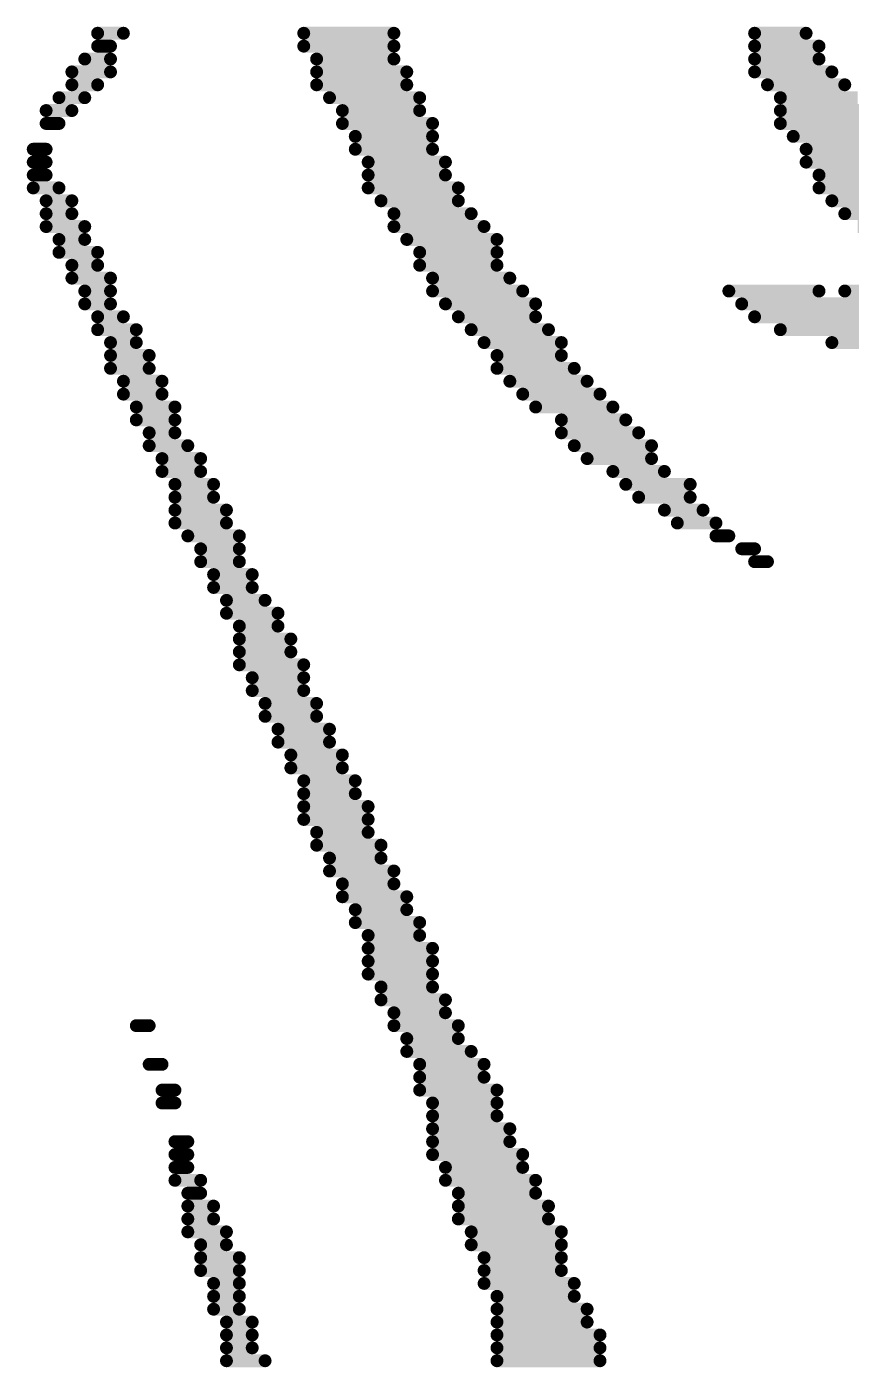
# Model space of a CAD drawing. Header units: millimetres. Extents: x 0.26 to 7.33, y 1.06 to 4.59.
# Drawn here: x 1.8317 to 1.8731, y 2.2683 to 2.3355 of the extents above; entities that cross this region are included whole.
import ezdxf

# ---------------------------------------------------------------- set-up
doc = ezdxf.new("R2010")
doc.units = ezdxf.units.MM
doc.header["$MEASUREMENT"] = 0
doc.layers.add('TopOverlay', color=2, linetype='Continuous')

msp = doc.modelspace()

# ---------------------------------------------------------------- linework, layer by layer
at = {"layer": 'TopOverlay', "const_width": 0.000647}
for points in [[(1.835241, 2.335223), (1.836534, 2.335223)], [(1.845584, 2.335223), (1.850109, 2.335223)], [(1.86821, 2.335223), (1.870796, 2.335223)], [(1.834595, 2.33393), (1.835888, 2.33393)], [(1.835241, 2.334577), (1.835888, 2.334577)], [(1.845584, 2.334577), (1.850109, 2.334577)], [(1.846231, 2.33393), (1.850109, 2.33393)], [(1.86821, 2.334577), (1.871442, 2.334577)], [(1.86821, 2.33393), (1.871442, 2.33393)], [(1.833948, 2.333284), (1.835888, 2.333284)], [(1.846231, 2.333284), (1.850756, 2.333284)], [(1.86821, 2.333284), (1.872089, 2.333284)], [(1.833948, 2.332638), (1.835241, 2.332638)], [(1.846231, 2.332638), (1.850756, 2.332638)], [(1.868856, 2.332638), (1.872735, 2.332638)], [(1.833302, 2.331991), (1.834595, 2.331991)], [(1.846877, 2.331991), (1.851402, 2.331991)], [(1.869503, 2.331991), (1.873382, 2.331991)], [(1.832655, 2.331345), (1.833948, 2.331345)], [(1.847524, 2.331345), (1.851402, 2.331345)], [(1.869503, 2.331345), (1.874028, 2.331345)], [(1.832655, 2.330698), (1.833302, 2.330698)], [(1.847524, 2.330698), (1.852049, 2.330698)], [(1.869503, 2.330698), (1.874675, 2.330698)], [(1.84817, 2.330052), (1.852049, 2.330052)], [(1.870149, 2.330052), (1.874675, 2.330052)], [(1.832009, 2.329405), (1.832655, 2.329405)], [(1.84817, 2.329405), (1.852049, 2.329405)], [(1.870796, 2.329405), (1.875321, 2.329405)], [(1.832009, 2.328759), (1.832655, 2.328759)], [(1.848817, 2.328759), (1.852695, 2.328759)], [(1.870796, 2.328759), (1.876614, 2.328759)], [(1.832009, 2.328112), (1.832655, 2.328112)], [(1.848817, 2.328112), (1.852695, 2.328112)], [(1.871442, 2.328112), (1.87726, 2.328112)], [(1.832009, 2.327466), (1.833302, 2.327466)], [(1.848817, 2.327466), (1.853342, 2.327466)], [(1.871442, 2.327466), (1.877907, 2.327466)], [(1.832655, 2.32682), (1.833948, 2.32682)], [(1.849463, 2.32682), (1.853342, 2.32682)], [(1.872089, 2.32682), (1.878553, 2.32682)], [(1.832655, 2.326173), (1.833948, 2.326173)], [(1.850109, 2.326173), (1.853988, 2.326173)], [(1.872735, 2.326173), (1.8792, 2.326173)], [(1.832655, 2.325527), (1.834595, 2.325527)], [(1.850109, 2.325527), (1.854635, 2.325527)], [(1.873382, 2.325527), (1.880493, 2.325527)], [(1.833302, 2.32488), (1.834595, 2.32488)], [(1.850756, 2.32488), (1.855281, 2.32488)], [(1.833302, 2.324234), (1.835241, 2.324234)], [(1.851402, 2.324234), (1.855281, 2.324234)], [(1.833948, 2.323587), (1.835241, 2.323587)], [(1.851402, 2.323587), (1.855281, 2.323587)], [(1.833948, 2.322941), (1.835888, 2.322941)], [(1.852049, 2.322941), (1.855927, 2.322941)], [(1.834595, 2.322294), (1.835888, 2.322294)], [(1.852049, 2.322294), (1.856574, 2.322294)], [(1.866917, 2.322294), (1.871442, 2.322294)], [(1.872735, 2.322294), (1.886957, 2.322294)], [(1.834595, 2.321648), (1.835888, 2.321648)], [(1.852695, 2.321648), (1.85722, 2.321648)], [(1.867564, 2.321648), (1.88825, 2.321648)], [(1.835241, 2.321001), (1.836534, 2.321001)], [(1.853342, 2.321001), (1.85722, 2.321001)], [(1.86821, 2.321001), (1.890836, 2.321001)], [(1.835241, 2.320355), (1.83718, 2.320355)], [(1.853988, 2.320355), (1.857867, 2.320355)], [(1.869503, 2.320355), (1.888896, 2.320355)], [(1.835888, 2.319709), (1.83718, 2.319709)], [(1.854635, 2.319709), (1.858513, 2.319709)], [(1.872089, 2.319709), (1.885664, 2.319709)], [(1.835888, 2.319062), (1.837827, 2.319062)], [(1.855281, 2.319062), (1.858513, 2.319062)], [(1.835888, 2.318415), (1.837827, 2.318415)], [(1.855281, 2.318415), (1.85916, 2.318415)], [(1.836534, 2.317769), (1.838473, 2.317769)], [(1.836534, 2.317123), (1.838473, 2.317123)], [(1.855927, 2.317769), (1.859806, 2.317769)], [(1.856574, 2.317123), (1.860453, 2.317123)], [(1.83718, 2.316476), (1.83912, 2.316476)], [(1.85722, 2.316476), (1.861099, 2.316476)], [(1.83718, 2.31583), (1.83912, 2.31583)], [(1.858513, 2.31583), (1.861746, 2.31583)], [(1.837827, 2.315183), (1.83912, 2.315183)], [(1.858513, 2.315183), (1.862392, 2.315183)], [(1.837827, 2.314537), (1.839766, 2.314537)], [(1.85916, 2.314537), (1.863038, 2.314537)], [(1.838473, 2.31389), (1.840413, 2.31389)], [(1.859806, 2.31389), (1.863038, 2.31389)], [(1.838473, 2.313244), (1.840413, 2.313244)], [(1.861099, 2.313244), (1.863685, 2.313244)], [(1.83912, 2.312598), (1.841059, 2.312598)], [(1.861746, 2.312598), (1.864978, 2.312598)], [(1.83912, 2.311951), (1.841059, 2.311951)], [(1.862392, 2.311951), (1.864978, 2.311951)], [(1.83912, 2.311305), (1.841706, 2.311305)], [(1.863685, 2.311305), (1.865624, 2.311305)], [(1.83912, 2.310658), (1.841706, 2.310658)], [(1.864332, 2.310658), (1.866271, 2.310658)], [(1.839766, 2.310012), (1.842352, 2.310012)], [(1.866271, 2.310012), (1.866917, 2.310012)], [(1.840413, 2.309365), (1.842352, 2.309365)], [(1.867564, 2.309365), (1.86821, 2.309365)], [(1.840413, 2.308719), (1.842352, 2.308719)], [(1.86821, 2.308719), (1.868856, 2.308719)], [(1.841059, 2.308072), (1.842998, 2.308072)], [(1.841059, 2.307426), (1.842998, 2.307426)], [(1.841706, 2.30678), (1.843645, 2.30678)], [(1.841706, 2.306133), (1.844291, 2.306133)], [(1.842352, 2.305487), (1.844291, 2.305487)], [(1.842352, 2.30484), (1.844938, 2.30484)], [(1.842352, 2.304194), (1.844938, 2.304194)], [(1.842352, 2.303547), (1.845584, 2.303547)], [(1.842998, 2.302901), (1.845584, 2.302901)], [(1.842998, 2.302255), (1.845584, 2.302255)], [(1.843645, 2.301608), (1.846231, 2.301608)], [(1.843645, 2.300962), (1.846231, 2.300962)], [(1.844291, 2.300315), (1.846877, 2.300315)], [(1.844291, 2.299669), (1.846877, 2.299669)], [(1.844938, 2.299022), (1.847524, 2.299022)], [(1.844938, 2.298376), (1.847524, 2.298376)], [(1.845584, 2.297729), (1.84817, 2.297729)], [(1.845584, 2.297083), (1.84817, 2.297083)], [(1.845584, 2.296436), (1.848817, 2.296436)], [(1.845584, 2.29579), (1.848817, 2.29579)], [(1.846231, 2.295143), (1.848817, 2.295143)], [(1.846231, 2.294497), (1.849463, 2.294497)], [(1.846877, 2.293851), (1.849463, 2.293851)], [(1.846877, 2.293204), (1.850109, 2.293204)], [(1.847524, 2.292558), (1.850109, 2.292558)], [(1.847524, 2.291911), (1.850756, 2.291911)], [(1.84817, 2.291265), (1.850756, 2.291265)], [(1.84817, 2.290618), (1.851402, 2.290618)], [(1.848817, 2.289972), (1.851402, 2.289972)], [(1.848817, 2.289325), (1.852049, 2.289325)], [(1.848817, 2.288679), (1.852049, 2.288679)], [(1.848817, 2.288033), (1.852049, 2.288033)], [(1.849463, 2.287386), (1.852049, 2.287386)], [(1.849463, 2.28674), (1.852695, 2.28674)], [(1.850109, 2.286093), (1.852695, 2.286093)], [(1.83718, 2.285447), (1.837827, 2.285447)], [(1.850109, 2.285447), (1.853342, 2.285447)], [(1.850756, 2.2848), (1.853342, 2.2848)], [(1.837827, 2.283507), (1.838473, 2.283507)], [(1.850756, 2.284154), (1.853988, 2.284154)], [(1.851402, 2.283507), (1.854635, 2.283507)], [(1.851402, 2.282861), (1.854635, 2.282861)], [(1.838473, 2.282214), (1.83912, 2.282214)], [(1.851402, 2.282214), (1.855281, 2.282214)], [(1.838473, 2.281568), (1.83912, 2.281568)], [(1.852049, 2.281568), (1.855281, 2.281568)], [(1.852049, 2.280922), (1.855281, 2.280922)], [(1.852049, 2.280275), (1.855927, 2.280275)], [(1.83912, 2.279629), (1.839766, 2.279629)], [(1.852049, 2.279629), (1.855927, 2.279629)], [(1.83912, 2.278982), (1.839766, 2.278982)], [(1.852049, 2.278982), (1.856574, 2.278982)], [(1.83912, 2.278336), (1.839766, 2.278336)], [(1.852695, 2.278336), (1.856574, 2.278336)], [(1.83912, 2.27769), (1.840413, 2.27769)], [(1.852695, 2.27769), (1.85722, 2.27769)], [(1.839766, 2.277043), (1.840413, 2.277043)], [(1.853342, 2.277043), (1.85722, 2.277043)], [(1.839766, 2.276397), (1.841059, 2.276397)], [(1.853342, 2.276397), (1.857867, 2.276397)], [(1.839766, 2.27575), (1.841059, 2.27575)], [(1.853342, 2.27575), (1.857867, 2.27575)], [(1.839766, 2.275104), (1.841706, 2.275104)], [(1.853988, 2.275104), (1.858513, 2.275104)], [(1.840413, 2.274457), (1.841706, 2.274457)], [(1.853988, 2.274457), (1.858513, 2.274457)], [(1.840413, 2.273811), (1.842352, 2.273811)], [(1.854635, 2.273811), (1.858513, 2.273811)], [(1.840413, 2.273164), (1.842352, 2.273164)], [(1.854635, 2.273164), (1.858513, 2.273164)], [(1.841059, 2.272518), (1.842352, 2.272518)], [(1.854635, 2.272518), (1.85916, 2.272518)], [(1.841059, 2.271871), (1.842352, 2.271871)], [(1.855281, 2.271871), (1.85916, 2.271871)], [(1.841059, 2.271225), (1.842352, 2.271225)], [(1.855281, 2.271225), (1.859806, 2.271225)], [(1.841706, 2.270578), (1.842998, 2.270578)], [(1.855281, 2.270578), (1.859806, 2.270578)], [(1.841706, 2.269932), (1.842998, 2.269932)], [(1.855281, 2.269932), (1.860453, 2.269932)], [(1.841706, 2.269286), (1.842998, 2.269286)], [(1.855281, 2.269286), (1.860453, 2.269286)], [(1.841706, 2.268639), (1.843645, 2.268639)], [(1.855281, 2.268639), (1.860453, 2.268639)]]:
    msp.add_lwpolyline(points, dxfattribs=at)
at = {"layer": 'TopOverlay', "const_width": 0.000323}
for points in [[(1.835079, 2.335223, 1), (1.835403, 2.335223, 1)], [(1.836372, 2.335223, 1), (1.836696, 2.335223, 1)], [(1.845423, 2.335223, 1), (1.845746, 2.335223, 1)], [(1.849948, 2.335223, 1), (1.850271, 2.335223, 1)], [(1.868048, 2.335223, 1), (1.868372, 2.335223, 1)], [(1.870634, 2.335223, 1), (1.870957, 2.335223, 1)], [(1.834433, 2.33393, 1), (1.834756, 2.33393, 1)], [(1.835079, 2.334577, 1), (1.835403, 2.334577, 1)], [(1.835726, 2.334577, 1), (1.836049, 2.334577, 1)], [(1.835726, 2.33393, 1), (1.836049, 2.33393, 1)], [(1.845423, 2.334577, 1), (1.845746, 2.334577, 1)], [(1.846069, 2.33393, 1), (1.846392, 2.33393, 1)], [(1.849948, 2.334577, 1), (1.850271, 2.334577, 1)], [(1.849948, 2.33393, 1), (1.850271, 2.33393, 1)], [(1.868048, 2.334577, 1), (1.868372, 2.334577, 1)], [(1.868048, 2.33393, 1), (1.868372, 2.33393, 1)], [(1.871281, 2.334577, 1), (1.871604, 2.334577, 1)], [(1.871281, 2.33393, 1), (1.871604, 2.33393, 1)], [(1.833787, 2.333284, 1), (1.83411, 2.333284, 1)], [(1.835726, 2.333284, 1), (1.836049, 2.333284, 1)], [(1.846069, 2.333284, 1), (1.846392, 2.333284, 1)], [(1.850594, 2.333284, 1), (1.850917, 2.333284, 1)], [(1.868048, 2.333284, 1), (1.868372, 2.333284, 1)], [(1.871927, 2.333284, 1), (1.87225, 2.333284, 1)], [(1.833787, 2.332638, 1), (1.83411, 2.332638, 1)], [(1.835079, 2.332638, 1), (1.835403, 2.332638, 1)], [(1.846069, 2.332638, 1), (1.846392, 2.332638, 1)], [(1.850594, 2.332638, 1), (1.850917, 2.332638, 1)], [(1.868695, 2.332638, 1), (1.869018, 2.332638, 1)], [(1.872574, 2.332638, 1), (1.872897, 2.332638, 1)], [(1.83314, 2.331991, 1), (1.833463, 2.331991, 1)], [(1.834433, 2.331991, 1), (1.834756, 2.331991, 1)], [(1.846716, 2.331991, 1), (1.847039, 2.331991, 1)], [(1.851241, 2.331991, 1), (1.851564, 2.331991, 1)], [(1.869341, 2.331991, 1), (1.869665, 2.331991, 1)], [(1.832494, 2.331345, 1), (1.832817, 2.331345, 1)], [(1.833787, 2.331345, 1), (1.83411, 2.331345, 1)], [(1.847362, 2.331345, 1), (1.847685, 2.331345, 1)], [(1.851241, 2.331345, 1), (1.851564, 2.331345, 1)], [(1.869341, 2.331345, 1), (1.869665, 2.331345, 1)], [(1.832494, 2.330698, 1), (1.832817, 2.330698, 1)], [(1.83314, 2.330698, 1), (1.833463, 2.330698, 1)], [(1.847362, 2.330698, 1), (1.847685, 2.330698, 1)], [(1.851887, 2.330698, 1), (1.85221, 2.330698, 1)], [(1.869341, 2.330698, 1), (1.869665, 2.330698, 1)], [(1.848008, 2.330052, 1), (1.848332, 2.330052, 1)], [(1.851887, 2.330052, 1), (1.85221, 2.330052, 1)], [(1.869988, 2.330052, 1), (1.870311, 2.330052, 1)], [(1.831847, 2.329405, 1), (1.83217, 2.329405, 1)], [(1.832494, 2.329405, 1), (1.832817, 2.329405, 1)], [(1.848008, 2.329405, 1), (1.848332, 2.329405, 1)], [(1.851887, 2.329405, 1), (1.85221, 2.329405, 1)], [(1.870634, 2.329405, 1), (1.870957, 2.329405, 1)], [(1.831847, 2.328759, 1), (1.83217, 2.328759, 1)], [(1.832494, 2.328759, 1), (1.832817, 2.328759, 1)], [(1.848655, 2.328759, 1), (1.848978, 2.328759, 1)], [(1.852534, 2.328759, 1), (1.852857, 2.328759, 1)], [(1.870634, 2.328759, 1), (1.870957, 2.328759, 1)], [(1.831847, 2.328112, 1), (1.83217, 2.328112, 1)], [(1.832494, 2.328112, 1), (1.832817, 2.328112, 1)], [(1.848655, 2.328112, 1), (1.848978, 2.328112, 1)], [(1.852534, 2.328112, 1), (1.852857, 2.328112, 1)], [(1.871281, 2.328112, 1), (1.871604, 2.328112, 1)], [(1.831847, 2.327466, 1), (1.83217, 2.327466, 1)], [(1.83314, 2.327466, 1), (1.833463, 2.327466, 1)], [(1.848655, 2.327466, 1), (1.848978, 2.327466, 1)], [(1.85318, 2.327466, 1), (1.853503, 2.327466, 1)], [(1.871281, 2.327466, 1), (1.871604, 2.327466, 1)], [(1.832494, 2.32682, 1), (1.832817, 2.32682, 1)], [(1.833787, 2.32682, 1), (1.83411, 2.32682, 1)], [(1.849301, 2.32682, 1), (1.849625, 2.32682, 1)], [(1.85318, 2.32682, 1), (1.853503, 2.32682, 1)], [(1.871927, 2.32682, 1), (1.87225, 2.32682, 1)], [(1.832494, 2.326173, 1), (1.832817, 2.326173, 1)], [(1.833787, 2.326173, 1), (1.83411, 2.326173, 1)], [(1.849948, 2.326173, 1), (1.850271, 2.326173, 1)], [(1.853827, 2.326173, 1), (1.85415, 2.326173, 1)], [(1.872574, 2.326173, 1), (1.872897, 2.326173, 1)], [(1.832494, 2.325527, 1), (1.832817, 2.325527, 1)], [(1.834433, 2.325527, 1), (1.834756, 2.325527, 1)], [(1.849948, 2.325527, 1), (1.850271, 2.325527, 1)], [(1.854473, 2.325527, 1), (1.854796, 2.325527, 1)], [(1.83314, 2.32488, 1), (1.833463, 2.32488, 1)], [(1.834433, 2.32488, 1), (1.834756, 2.32488, 1)], [(1.850594, 2.32488, 1), (1.850917, 2.32488, 1)], [(1.85512, 2.32488, 1), (1.855443, 2.32488, 1)], [(1.83314, 2.324234, 1), (1.833463, 2.324234, 1)], [(1.835079, 2.324234, 1), (1.835403, 2.324234, 1)], [(1.851241, 2.324234, 1), (1.851564, 2.324234, 1)], [(1.85512, 2.324234, 1), (1.855443, 2.324234, 1)], [(1.833787, 2.323587, 1), (1.83411, 2.323587, 1)], [(1.835079, 2.323587, 1), (1.835403, 2.323587, 1)], [(1.851241, 2.323587, 1), (1.851564, 2.323587, 1)], [(1.85512, 2.323587, 1), (1.855443, 2.323587, 1)], [(1.833787, 2.322941, 1), (1.83411, 2.322941, 1)], [(1.835726, 2.322941, 1), (1.836049, 2.322941, 1)], [(1.851887, 2.322941, 1), (1.85221, 2.322941, 1)], [(1.855766, 2.322941, 1), (1.856089, 2.322941, 1)], [(1.834433, 2.322294, 1), (1.834756, 2.322294, 1)], [(1.835726, 2.322294, 1), (1.836049, 2.322294, 1)], [(1.851887, 2.322294, 1), (1.85221, 2.322294, 1)], [(1.856412, 2.322294, 1), (1.856736, 2.322294, 1)], [(1.866756, 2.322294, 1), (1.867079, 2.322294, 1)], [(1.871281, 2.322294, 1), (1.871604, 2.322294, 1)], [(1.872574, 2.322294, 1), (1.872897, 2.322294, 1)], [(1.834433, 2.321648, 1), (1.834756, 2.321648, 1)], [(1.835726, 2.321648, 1), (1.836049, 2.321648, 1)], [(1.852534, 2.321648, 1), (1.852857, 2.321648, 1)], [(1.857059, 2.321648, 1), (1.857382, 2.321648, 1)], [(1.867402, 2.321648, 1), (1.867725, 2.321648, 1)], [(1.835079, 2.321001, 1), (1.835403, 2.321001, 1)], [(1.836372, 2.321001, 1), (1.836696, 2.321001, 1)], [(1.85318, 2.321001, 1), (1.853503, 2.321001, 1)], [(1.857059, 2.321001, 1), (1.857382, 2.321001, 1)], [(1.868048, 2.321001, 1), (1.868372, 2.321001, 1)], [(1.835079, 2.320355, 1), (1.835403, 2.320355, 1)], [(1.837019, 2.320355, 1), (1.837342, 2.320355, 1)], [(1.853827, 2.320355, 1), (1.85415, 2.320355, 1)], [(1.857705, 2.320355, 1), (1.858029, 2.320355, 1)], [(1.869341, 2.320355, 1), (1.869665, 2.320355, 1)], [(1.835726, 2.319709, 1), (1.836049, 2.319709, 1)], [(1.837019, 2.319709, 1), (1.837342, 2.319709, 1)], [(1.854473, 2.319709, 1), (1.854796, 2.319709, 1)], [(1.858352, 2.319709, 1), (1.858675, 2.319709, 1)], [(1.871927, 2.319709, 1), (1.87225, 2.319709, 1)], [(1.835726, 2.319062, 1), (1.836049, 2.319062, 1)], [(1.837665, 2.319062, 1), (1.837989, 2.319062, 1)], [(1.85512, 2.319062, 1), (1.855443, 2.319062, 1)], [(1.858352, 2.319062, 1), (1.858675, 2.319062, 1)], [(1.835726, 2.318415, 1), (1.836049, 2.318415, 1)], [(1.837665, 2.318415, 1), (1.837989, 2.318415, 1)], [(1.85512, 2.318415, 1), (1.855443, 2.318415, 1)], [(1.858998, 2.318415, 1), (1.859321, 2.318415, 1)], [(1.836372, 2.317769, 1), (1.836696, 2.317769, 1)], [(1.836372, 2.317123, 1), (1.836696, 2.317123, 1)], [(1.838312, 2.317769, 1), (1.838635, 2.317769, 1)], [(1.838312, 2.317123, 1), (1.838635, 2.317123, 1)], [(1.855766, 2.317769, 1), (1.856089, 2.317769, 1)], [(1.856412, 2.317123, 1), (1.856736, 2.317123, 1)], [(1.859645, 2.317769, 1), (1.859968, 2.317769, 1)], [(1.860291, 2.317123, 1), (1.860614, 2.317123, 1)], [(1.837019, 2.316476, 1), (1.837342, 2.316476, 1)], [(1.838958, 2.316476, 1), (1.839282, 2.316476, 1)], [(1.857059, 2.316476, 1), (1.857382, 2.316476, 1)], [(1.860937, 2.316476, 1), (1.861261, 2.316476, 1)], [(1.837019, 2.31583, 1), (1.837342, 2.31583, 1)], [(1.838958, 2.31583, 1), (1.839282, 2.31583, 1)], [(1.858352, 2.31583, 1), (1.858675, 2.31583, 1)], [(1.861584, 2.31583, 1), (1.861907, 2.31583, 1)], [(1.837665, 2.315183, 1), (1.837989, 2.315183, 1)], [(1.838958, 2.315183, 1), (1.839282, 2.315183, 1)], [(1.858352, 2.315183, 1), (1.858675, 2.315183, 1)], [(1.86223, 2.315183, 1), (1.862554, 2.315183, 1)], [(1.837665, 2.314537, 1), (1.837989, 2.314537, 1)], [(1.839605, 2.314537, 1), (1.839928, 2.314537, 1)], [(1.858998, 2.314537, 1), (1.859321, 2.314537, 1)], [(1.862877, 2.314537, 1), (1.8632, 2.314537, 1)], [(1.838312, 2.31389, 1), (1.838635, 2.31389, 1)], [(1.840251, 2.31389, 1), (1.840574, 2.31389, 1)], [(1.859645, 2.31389, 1), (1.859968, 2.31389, 1)], [(1.862877, 2.31389, 1), (1.8632, 2.31389, 1)], [(1.838312, 2.313244, 1), (1.838635, 2.313244, 1)], [(1.840251, 2.313244, 1), (1.840574, 2.313244, 1)], [(1.860937, 2.313244, 1), (1.861261, 2.313244, 1)], [(1.863523, 2.313244, 1), (1.863846, 2.313244, 1)], [(1.838958, 2.312598, 1), (1.839282, 2.312598, 1)], [(1.840898, 2.312598, 1), (1.841221, 2.312598, 1)], [(1.861584, 2.312598, 1), (1.861907, 2.312598, 1)], [(1.864816, 2.312598, 1), (1.865139, 2.312598, 1)], [(1.838958, 2.311951, 1), (1.839282, 2.311951, 1)], [(1.840898, 2.311951, 1), (1.841221, 2.311951, 1)], [(1.86223, 2.311951, 1), (1.862554, 2.311951, 1)], [(1.864816, 2.311951, 1), (1.865139, 2.311951, 1)], [(1.838958, 2.311305, 1), (1.839282, 2.311305, 1)], [(1.841544, 2.311305, 1), (1.841867, 2.311305, 1)], [(1.863523, 2.311305, 1), (1.863846, 2.311305, 1)], [(1.865463, 2.311305, 1), (1.865786, 2.311305, 1)], [(1.838958, 2.310658, 1), (1.839282, 2.310658, 1)], [(1.841544, 2.310658, 1), (1.841867, 2.310658, 1)], [(1.86417, 2.310658, 1), (1.864493, 2.310658, 1)], [(1.866109, 2.310658, 1), (1.866432, 2.310658, 1)], [(1.839605, 2.310012, 1), (1.839928, 2.310012, 1)], [(1.84219, 2.310012, 1), (1.842514, 2.310012, 1)], [(1.866109, 2.310012, 1), (1.866432, 2.310012, 1)], [(1.866756, 2.310012, 1), (1.867079, 2.310012, 1)], [(1.840251, 2.309365, 1), (1.840574, 2.309365, 1)], [(1.84219, 2.309365, 1), (1.842514, 2.309365, 1)], [(1.867402, 2.309365, 1), (1.867725, 2.309365, 1)], [(1.868048, 2.309365, 1), (1.868372, 2.309365, 1)], [(1.840251, 2.308719, 1), (1.840574, 2.308719, 1)], [(1.84219, 2.308719, 1), (1.842514, 2.308719, 1)], [(1.868048, 2.308719, 1), (1.868372, 2.308719, 1)], [(1.868695, 2.308719, 1), (1.869018, 2.308719, 1)], [(1.840898, 2.308072, 1), (1.841221, 2.308072, 1)], [(1.842837, 2.308072, 1), (1.84316, 2.308072, 1)], [(1.840898, 2.307426, 1), (1.841221, 2.307426, 1)], [(1.842837, 2.307426, 1), (1.84316, 2.307426, 1)], [(1.841544, 2.30678, 1), (1.841867, 2.30678, 1)], [(1.843483, 2.30678, 1), (1.843806, 2.30678, 1)], [(1.841544, 2.306133, 1), (1.841867, 2.306133, 1)], [(1.84413, 2.306133, 1), (1.844453, 2.306133, 1)], [(1.84219, 2.305487, 1), (1.842514, 2.305487, 1)], [(1.84413, 2.305487, 1), (1.844453, 2.305487, 1)], [(1.84219, 2.30484, 1), (1.842514, 2.30484, 1)], [(1.844776, 2.30484, 1), (1.845099, 2.30484, 1)], [(1.84219, 2.304194, 1), (1.842514, 2.304194, 1)], [(1.844776, 2.304194, 1), (1.845099, 2.304194, 1)], [(1.84219, 2.303547, 1), (1.842514, 2.303547, 1)], [(1.845423, 2.303547, 1), (1.845746, 2.303547, 1)], [(1.842837, 2.302901, 1), (1.84316, 2.302901, 1)], [(1.845423, 2.302901, 1), (1.845746, 2.302901, 1)], [(1.842837, 2.302255, 1), (1.84316, 2.302255, 1)], [(1.845423, 2.302255, 1), (1.845746, 2.302255, 1)], [(1.843483, 2.301608, 1), (1.843806, 2.301608, 1)], [(1.846069, 2.301608, 1), (1.846392, 2.301608, 1)], [(1.843483, 2.300962, 1), (1.843806, 2.300962, 1)], [(1.84413, 2.300315, 1), (1.844453, 2.300315, 1)], [(1.846069, 2.300962, 1), (1.846392, 2.300962, 1)], [(1.846716, 2.300315, 1), (1.847039, 2.300315, 1)], [(1.84413, 2.299669, 1), (1.844453, 2.299669, 1)], [(1.846716, 2.299669, 1), (1.847039, 2.299669, 1)], [(1.844776, 2.299022, 1), (1.845099, 2.299022, 1)], [(1.847362, 2.299022, 1), (1.847685, 2.299022, 1)], [(1.844776, 2.298376, 1), (1.845099, 2.298376, 1)], [(1.847362, 2.298376, 1), (1.847685, 2.298376, 1)], [(1.845423, 2.297729, 1), (1.845746, 2.297729, 1)], [(1.848008, 2.297729, 1), (1.848332, 2.297729, 1)], [(1.845423, 2.297083, 1), (1.845746, 2.297083, 1)], [(1.848008, 2.297083, 1), (1.848332, 2.297083, 1)], [(1.845423, 2.296436, 1), (1.845746, 2.296436, 1)], [(1.848655, 2.296436, 1), (1.848978, 2.296436, 1)], [(1.845423, 2.29579, 1), (1.845746, 2.29579, 1)], [(1.848655, 2.29579, 1), (1.848978, 2.29579, 1)], [(1.846069, 2.295143, 1), (1.846392, 2.295143, 1)], [(1.848655, 2.295143, 1), (1.848978, 2.295143, 1)], [(1.846069, 2.294497, 1), (1.846392, 2.294497, 1)], [(1.849301, 2.294497, 1), (1.849625, 2.294497, 1)], [(1.846716, 2.293851, 1), (1.847039, 2.293851, 1)], [(1.849301, 2.293851, 1), (1.849625, 2.293851, 1)], [(1.846716, 2.293204, 1), (1.847039, 2.293204, 1)], [(1.849948, 2.293204, 1), (1.850271, 2.293204, 1)], [(1.847362, 2.292558, 1), (1.847685, 2.292558, 1)], [(1.849948, 2.292558, 1), (1.850271, 2.292558, 1)], [(1.847362, 2.291911, 1), (1.847685, 2.291911, 1)], [(1.850594, 2.291911, 1), (1.850917, 2.291911, 1)], [(1.848008, 2.291265, 1), (1.848332, 2.291265, 1)], [(1.850594, 2.291265, 1), (1.850917, 2.291265, 1)], [(1.848008, 2.290618, 1), (1.848332, 2.290618, 1)], [(1.851241, 2.290618, 1), (1.851564, 2.290618, 1)], [(1.848655, 2.289972, 1), (1.848978, 2.289972, 1)], [(1.851241, 2.289972, 1), (1.851564, 2.289972, 1)], [(1.848655, 2.289325, 1), (1.848978, 2.289325, 1)], [(1.851887, 2.289325, 1), (1.85221, 2.289325, 1)], [(1.848655, 2.288679, 1), (1.848978, 2.288679, 1)], [(1.851887, 2.288679, 1), (1.85221, 2.288679, 1)], [(1.848655, 2.288033, 1), (1.848978, 2.288033, 1)], [(1.851887, 2.288033, 1), (1.85221, 2.288033, 1)], [(1.849301, 2.287386, 1), (1.849625, 2.287386, 1)], [(1.851887, 2.287386, 1), (1.85221, 2.287386, 1)], [(1.849301, 2.28674, 1), (1.849625, 2.28674, 1)], [(1.852534, 2.28674, 1), (1.852857, 2.28674, 1)], [(1.849948, 2.286093, 1), (1.850271, 2.286093, 1)], [(1.852534, 2.286093, 1), (1.852857, 2.286093, 1)], [(1.837019, 2.285447, 1), (1.837342, 2.285447, 1)], [(1.837665, 2.285447, 1), (1.837989, 2.285447, 1)], [(1.849948, 2.285447, 1), (1.850271, 2.285447, 1)], [(1.85318, 2.285447, 1), (1.853503, 2.285447, 1)], [(1.850594, 2.2848, 1), (1.850917, 2.2848, 1)], [(1.85318, 2.2848, 1), (1.853503, 2.2848, 1)], [(1.837665, 2.283507, 1), (1.837989, 2.283507, 1)], [(1.838312, 2.283507, 1), (1.838635, 2.283507, 1)], [(1.850594, 2.284154, 1), (1.850917, 2.284154, 1)], [(1.851241, 2.283507, 1), (1.851564, 2.283507, 1)], [(1.853827, 2.284154, 1), (1.85415, 2.284154, 1)], [(1.854473, 2.283507, 1), (1.854796, 2.283507, 1)], [(1.851241, 2.282861, 1), (1.851564, 2.282861, 1)], [(1.854473, 2.282861, 1), (1.854796, 2.282861, 1)], [(1.838312, 2.282214, 1), (1.838635, 2.282214, 1)], [(1.838958, 2.282214, 1), (1.839282, 2.282214, 1)], [(1.851241, 2.282214, 1), (1.851564, 2.282214, 1)], [(1.85512, 2.282214, 1), (1.855443, 2.282214, 1)], [(1.838312, 2.281568, 1), (1.838635, 2.281568, 1)], [(1.838958, 2.281568, 1), (1.839282, 2.281568, 1)], [(1.851887, 2.281568, 1), (1.85221, 2.281568, 1)], [(1.85512, 2.281568, 1), (1.855443, 2.281568, 1)], [(1.851887, 2.280922, 1), (1.85221, 2.280922, 1)], [(1.85512, 2.280922, 1), (1.855443, 2.280922, 1)], [(1.851887, 2.280275, 1), (1.85221, 2.280275, 1)], [(1.855766, 2.280275, 1), (1.856089, 2.280275, 1)], [(1.838958, 2.279629, 1), (1.839282, 2.279629, 1)], [(1.839605, 2.279629, 1), (1.839928, 2.279629, 1)], [(1.851887, 2.279629, 1), (1.85221, 2.279629, 1)], [(1.855766, 2.279629, 1), (1.856089, 2.279629, 1)], [(1.838958, 2.278982, 1), (1.839282, 2.278982, 1)], [(1.839605, 2.278982, 1), (1.839928, 2.278982, 1)], [(1.851887, 2.278982, 1), (1.85221, 2.278982, 1)], [(1.856412, 2.278982, 1), (1.856736, 2.278982, 1)], [(1.838958, 2.278336, 1), (1.839282, 2.278336, 1)], [(1.839605, 2.278336, 1), (1.839928, 2.278336, 1)], [(1.852534, 2.278336, 1), (1.852857, 2.278336, 1)], [(1.856412, 2.278336, 1), (1.856736, 2.278336, 1)], [(1.838958, 2.27769, 1), (1.839282, 2.27769, 1)], [(1.840251, 2.27769, 1), (1.840574, 2.27769, 1)], [(1.852534, 2.27769, 1), (1.852857, 2.27769, 1)], [(1.857059, 2.27769, 1), (1.857382, 2.27769, 1)], [(1.839605, 2.277043, 1), (1.839928, 2.277043, 1)], [(1.840251, 2.277043, 1), (1.840574, 2.277043, 1)], [(1.85318, 2.277043, 1), (1.853503, 2.277043, 1)], [(1.857059, 2.277043, 1), (1.857382, 2.277043, 1)], [(1.839605, 2.276397, 1), (1.839928, 2.276397, 1)], [(1.840898, 2.276397, 1), (1.841221, 2.276397, 1)], [(1.85318, 2.276397, 1), (1.853503, 2.276397, 1)], [(1.857705, 2.276397, 1), (1.858029, 2.276397, 1)], [(1.839605, 2.27575, 1), (1.839928, 2.27575, 1)], [(1.840898, 2.27575, 1), (1.841221, 2.27575, 1)], [(1.85318, 2.27575, 1), (1.853503, 2.27575, 1)], [(1.857705, 2.27575, 1), (1.858029, 2.27575, 1)], [(1.839605, 2.275104, 1), (1.839928, 2.275104, 1)], [(1.841544, 2.275104, 1), (1.841867, 2.275104, 1)], [(1.853827, 2.275104, 1), (1.85415, 2.275104, 1)], [(1.858352, 2.275104, 1), (1.858675, 2.275104, 1)], [(1.840251, 2.274457, 1), (1.840574, 2.274457, 1)], [(1.841544, 2.274457, 1), (1.841867, 2.274457, 1)], [(1.853827, 2.274457, 1), (1.85415, 2.274457, 1)], [(1.858352, 2.274457, 1), (1.858675, 2.274457, 1)], [(1.840251, 2.273811, 1), (1.840574, 2.273811, 1)], [(1.84219, 2.273811, 1), (1.842514, 2.273811, 1)], [(1.854473, 2.273811, 1), (1.854796, 2.273811, 1)], [(1.858352, 2.273811, 1), (1.858675, 2.273811, 1)], [(1.840251, 2.273164, 1), (1.840574, 2.273164, 1)], [(1.84219, 2.273164, 1), (1.842514, 2.273164, 1)], [(1.854473, 2.273164, 1), (1.854796, 2.273164, 1)], [(1.858352, 2.273164, 1), (1.858675, 2.273164, 1)], [(1.840898, 2.272518, 1), (1.841221, 2.272518, 1)], [(1.84219, 2.272518, 1), (1.842514, 2.272518, 1)], [(1.854473, 2.272518, 1), (1.854796, 2.272518, 1)], [(1.858998, 2.272518, 1), (1.859321, 2.272518, 1)], [(1.840898, 2.271871, 1), (1.841221, 2.271871, 1)], [(1.84219, 2.271871, 1), (1.842514, 2.271871, 1)], [(1.85512, 2.271871, 1), (1.855443, 2.271871, 1)], [(1.858998, 2.271871, 1), (1.859321, 2.271871, 1)], [(1.840898, 2.271225, 1), (1.841221, 2.271225, 1)], [(1.84219, 2.271225, 1), (1.842514, 2.271225, 1)], [(1.85512, 2.271225, 1), (1.855443, 2.271225, 1)], [(1.859645, 2.271225, 1), (1.859968, 2.271225, 1)], [(1.841544, 2.270578, 1), (1.841867, 2.270578, 1)], [(1.842837, 2.270578, 1), (1.84316, 2.270578, 1)], [(1.85512, 2.270578, 1), (1.855443, 2.270578, 1)], [(1.859645, 2.270578, 1), (1.859968, 2.270578, 1)], [(1.841544, 2.269932, 1), (1.841867, 2.269932, 1)], [(1.842837, 2.269932, 1), (1.84316, 2.269932, 1)], [(1.85512, 2.269932, 1), (1.855443, 2.269932, 1)], [(1.860291, 2.269932, 1), (1.860614, 2.269932, 1)], [(1.841544, 2.269286, 1), (1.841867, 2.269286, 1)], [(1.842837, 2.269286, 1), (1.84316, 2.269286, 1)], [(1.85512, 2.269286, 1), (1.855443, 2.269286, 1)], [(1.860291, 2.269286, 1), (1.860614, 2.269286, 1)], [(1.841544, 2.268639, 1), (1.841867, 2.268639, 1)], [(1.843483, 2.268639, 1), (1.843806, 2.268639, 1)], [(1.85512, 2.268639, 1), (1.855443, 2.268639, 1)], [(1.860291, 2.268639, 1), (1.860614, 2.268639, 1)]]:
    msp.add_lwpolyline(points, format="xyb", close=True, dxfattribs=at)

doc.saveas('drawing.dxf')
